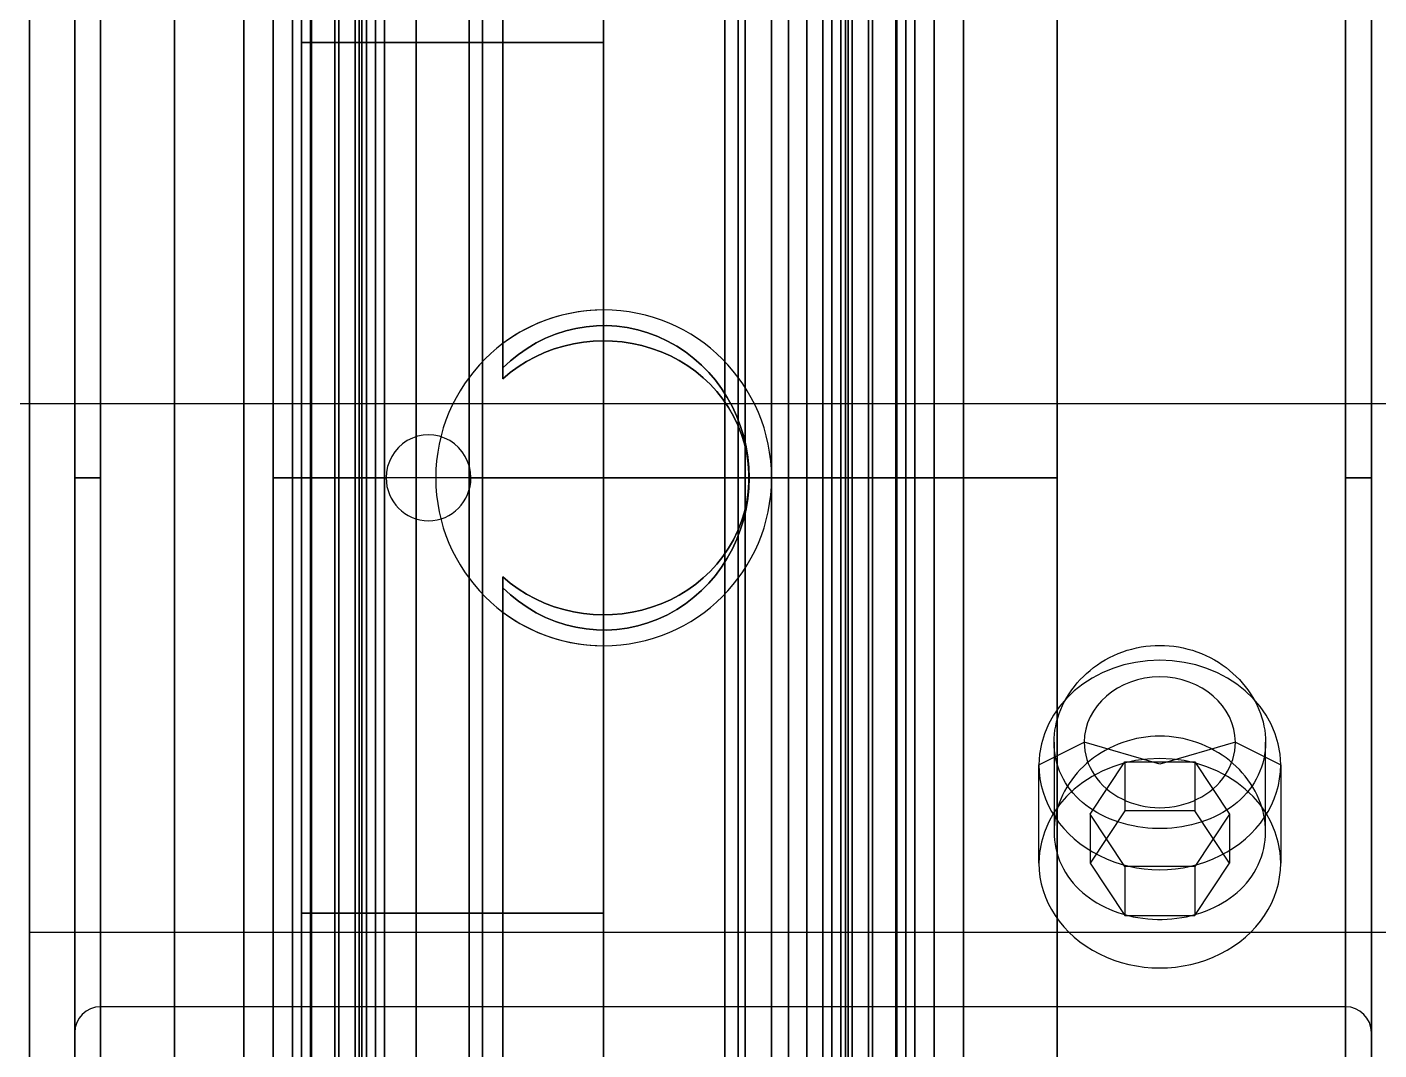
# Model space of a CAD drawing. Header units: millimetres. Extents: x 150937 to 394412, y 327166 to 584759.
# Drawn here: x 224590.81 to 224635.54, y 442271.81 to 442305.66 of the extents above; entities that cross this region are included whole.
import ezdxf

# ---------------------------------------------------------------- set-up
doc = ezdxf.new("R2010")
doc.units = ezdxf.units.MM
doc.layers.add('MAIN-1', color=7, linetype='Continuous')

# ---------------------------------------------------------------- blocks, each defined once
blk = doc.blocks.new('ucf207')
at = {"layer": 'MAIN-1'}
for p, q in [((0, -46), (0, 46)), ((0, 46), (0, -46)), ((12.8, 46), (12.8, -46)), ((12.8, -46), (12.8, 46)), ((34, 44.889), (34, -44.889)), ((34, -44.889), (34, 44.889)), ((34, 39.583), (34, 0)), ((4.8, -38.88), (4.8, 38.88)), ((4.8, 38.88), (4.8, -38.88)), ((9, -38.88), (9, 38.88)), ((9, 38.88), (9, -38.88)), ((23.68, 35.92), (23.68, -36)), ((23.68, -36), (23.68, 35.92)), ((25.72, 35.92), (25.72, -36)), ((25.72, -36), (25.72, 35.92)), ((23.68, 35.614), (23.68, 0)), ((23.68, 0), (23.68, 35.614)), ((25.72, 35.286), (25.72, 0)), ((25.72, 0), (25.72, 35.286)), ((9, 14.4), (9, 34.583)), ((9.3, 0), (9.3, 34.669)), ((9.3, 34.669), (9.3, 0)), ((28.7, 34.669), (28.7, 0)), ((28.7, 0), (28.7, 34.669)), ((29, 0), (29, 34.583)), ((9, 34.369), (9, -34.369)), ((9, -34.369), (9, 34.369)), ((29, 0), (29, 34.369)), ((29, 34.369), (29, -34.369)), ((29, -34.369), (29, 34.369)), ((9, -32.85), (9, 32.85)), ((9, 32.85), (9, -32.85)), ((29, -32.85), (29, 32.85)), ((29, 32.85), (29, -32.85)), ((9.3, -32.55), (9.3, 32.55)), ((9.3, 32.55), (9.3, -32.55)), ((10.102, -32.55), (10.102, 32.55)), ((10.102, 32.55), (10.102, -32.55)), ((10.994, 0), (10.994, 32.55)), ((10.994, 32.55), (10.994, 0)), ((11.15, 0), (11.15, 32.55)), ((11.15, 32.55), (11.15, 0)), ((11.45, 32.25), (11.45, 0)), ((11.45, 0), (11.45, 32.25)), ((19, 0), (19, 32.305)), ((26.55, 0), (26.55, 32.25)), ((26.55, 32.25), (26.55, 0)), ((26.85, 0), (26.85, 32.55)), ((26.85, 32.55), (26.85, 0)), ((27.006, 0), (27.006, 32.55)), ((27.006, 32.55), (27.006, 0)), ((27.898, -32.55), (27.898, 32.55)), ((27.898, 32.55), (27.898, -32.55)), ((28.7, -32.55), (28.7, 32.55)), ((28.7, 32.55), (28.7, -32.55)), ((8.7, -31.899), (8.7, 31.899)), ((8.7, 31.899), (8.7, -31.899)), ((9.338, -31.899), (9.338, 31.899)), ((9.338, 31.899), (9.338, -31.899)), ((10.102, -32.093), (10.102, 32.094)), ((10.102, 32.094), (10.102, -32.093)), ((10.776, -32.093), (10.776, 32.094)), ((10.776, 32.094), (10.776, -32.093)), ((11.45, 0), (11.45, 32.094)), ((11.45, 32.094), (11.45, 0)), ((26.55, 0), (26.55, 32.094)), ((26.55, 32.094), (26.55, 0)), ((27.224, -32.093), (27.224, 32.094)), ((27.224, 32.094), (27.224, -32.093)), ((27.898, -32.093), (27.898, 32.094)), ((27.898, 32.094), (27.898, -32.093)), ((28.662, -31.899), (28.662, 31.899)), ((28.662, 31.899), (28.662, -31.899)), ((29.3, -31.899), (29.3, 31.899)), ((29.3, 31.899), (29.3, -31.899)), ((11.45, -30.9), (11.45, 30.9)), ((11.45, 30.9), (11.45, -30.9)), ((26.55, -30.9), (26.55, 30.9)), ((26.55, 30.9), (26.55, -30.9)), ((11.75, -30.6), (11.75, 30.6)), ((11.75, 30.6), (11.75, -30.6)), ((14.996, 0), (14.996, 30.6)), ((14.996, 30.6), (14.996, 0)), ((23.004, 0), (23.004, 30.6)), ((23.004, 30.6), (23.004, 0)), ((26.25, -30.6), (26.25, 30.6)), ((26.25, 30.6), (26.25, -30.6)), ((10.776, 29.946), (10.776, -29.946)), ((10.776, -29.946), (10.776, 29.946)), ((11.45, -29.811), (11.45, 29.811)), ((11.45, 29.811), (11.45, -29.811)), ((24.555, 29.528), (24.555, -29.527)), ((24.555, -29.527), (24.555, 29.528)), ((26.55, -29.811), (26.55, 29.811)), ((26.55, 29.811), (26.55, -29.811)), ((27.224, 29.946), (27.224, -29.946)), ((27.224, -29.946), (27.224, 29.946)), ((10.102, 29.272), (10.102, -29.272)), ((10.102, -29.272), (10.102, 29.272)), ((10.776, -29.137), (10.776, 29.137)), ((10.776, 29.137), (10.776, -29.137)), ((15.667, 29.303), (15.667, 3.638)), ((15.667, 3.638), (15.667, 29.303)), ((27.224, -29.137), (27.224, 29.137)), ((27.224, 29.137), (27.224, -29.137)), ((27.898, 29.272), (27.898, -29.272)), ((27.898, -29.272), (27.898, 29.272)), ((25.11, -27.305), (25.11, 27.306)), ((25.11, 27.306), (25.11, -27.305)), ((0, -26.5), (0, 26.5)), ((0, 26.5), (0, -26.5)), ((4.8, -26.5), (4.8, 26.5)), ((4.8, 26.5), (4.8, -26.5)), ((10.102, -25.13), (10.102, 25.131)), ((10.102, 25.131), (10.102, -25.13)), ((10.776, 25.224), (10.776, -25.224)), ((10.776, -25.224), (10.776, 25.224)), ((27.224, 25.224), (27.224, -25.224)), ((27.224, -25.224), (27.224, 25.224)), ((27.898, -25.13), (27.898, 25.131)), ((27.898, 25.131), (27.898, -25.13)), ((8.7, 24.696), (8.7, 0)), ((8.7, 0), (8.7, 24.696)), ((9.338, 24.696), (9.338, 0)), ((28.662, 0), (28.662, 24.696)), ((29.3, 24.696), (29.3, 0)), ((29.3, 0), (29.3, 24.696)), ((10.911, 24.322), (10.911, -24.322)), ((10.911, -24.322), (10.911, 24.322)), ((11.45, 24.55), (11.45, -24.55)), ((11.45, -24.55), (11.45, 24.55)), ((26.55, 24.55), (26.55, -24.55)), ((26.55, -24.55), (26.55, 24.55)), ((27.089, 24.322), (27.089, -24.322)), ((27.089, -24.322), (27.089, 24.322)), ((7.1, 24.058), (7.1, -24.058)), ((7.1, -24.058), (7.1, 24.058)), ((8.062, 24.058), (8.062, 0)), ((8.062, 0), (8.062, 24.058)), ((10.237, 23.877), (10.237, -23.876)), ((10.237, -23.876), (10.237, 23.877)), ((11.45, -24.094), (11.45, 24.094)), ((11.45, 24.094), (11.45, -24.094)), ((15.667, 3.276), (15.667, 23.748)), ((15.667, 23.748), (15.667, 3.276)), ((25.11, -23.972), (25.11, 23.973)), ((25.11, 23.973), (25.11, -23.972)), ((26.55, -24.094), (26.55, 24.094)), ((26.55, 24.094), (26.55, -24.094)), ((27.763, 23.877), (27.763, -23.876)), ((27.763, -23.876), (27.763, 23.877)), ((29.938, 24.058), (29.938, 0)), ((29.938, 0), (29.938, 24.058)), ((30.9, 24.058), (30.9, -24.058)), ((30.9, -24.058), (30.9, 24.058)), ((2.358, 23.42), (2.358, -23.42)), ((2.358, -23.42), (2.358, 23.42)), ((7.1, -23.42), (7.1, 23.42)), ((7.1, 23.42), (7.1, -23.42)), ((8.062, 0), (8.062, 23.42)), ((8.062, 23.42), (8.062, 0)), ((10.237, -23.42), (10.237, 23.42)), ((10.237, 23.42), (10.237, -23.42)), ((10.776, -23.42), (10.776, 23.42)), ((10.776, 23.42), (10.776, -23.42)), ((14.554, 23.42), (14.554, 0)), ((14.554, 0), (14.554, 23.42)), ((23.446, 23.42), (23.446, 0)), ((23.446, 0), (23.446, 23.42)), ((27.224, -23.42), (27.224, 23.42)), ((27.224, 23.42), (27.224, -23.42)), ((27.763, -23.42), (27.763, 23.42)), ((27.763, 23.42), (27.763, -23.42)), ((29.938, 0), (29.938, 23.42)), ((29.938, 23.42), (29.938, 0)), ((30.9, -23.42), (30.9, 23.42)), ((30.9, 23.42), (30.9, -23.42)), ((43.542, 23.42), (43.542, -23.42)), ((43.542, -23.42), (43.542, 23.42)), ((1.5, 22.562), (1.5, -22.562)), ((1.5, -22.562), (1.5, 22.562)), ((12.8, 22.464), (12.8, -22.464)), ((12.8, -22.464), (12.8, 22.464)), ((44.4, 22.562), (44.4, -22.562)), ((44.4, -22.562), (44.4, 22.562)), ((19, 21.195), (19, 0)), ((1.5, 0), (1.5, 18.358)), ((44.4, 0), (44.4, 18.358)), ((2.358, 0), (2.358, 17.5)), ((2.358, 17.5), (2.358, 0)), ((43.542, 0), (43.542, 17.5)), ((43.542, 17.5), (43.542, 0)), ((9, 14.4), (19, 14.4)), ((19, 14.4), (9, 14.4)), ((9, 14.4), (9, 14.4)), ((9, 14.4), (19, 14.4)), ((9, 14.4), (9, 14.4)), ((9, 14.4), (9, -14.4)), ((9, -14.4), (9, 14.4)), ((9, 14.4), (19, 14.4)), ((19, 14.4), (19, 0)), ((19, 0), (19, 14.4)), ((19, 14.4), (19, 14.4)), ((19, -14.4), (19, 14.4)), ((19, 14.4), (19, 14.4)), ((19, 14.4), (19, -14.4)), ((18.084, 4.944), (17.743, 4.862)), ((17.743, 4.862), (18.084, 4.944)), ((18.426, 5), (18.084, 4.944)), ((18.084, 4.944), (18.426, 5)), ((18.767, 5.03), (18.426, 5)), ((18.426, 5), (18.767, 5.03)), ((19.102, 5.035), (18.767, 5.03)), ((18.767, 5.03), (19.102, 5.035)), ((19.441, 5.015), (19.102, 5.035)), ((19.102, 5.035), (19.441, 5.015)), ((19.783, 4.969), (19.441, 5.015)), ((19.441, 5.015), (19.783, 4.969)), ((20.125, 4.897), (19.783, 4.969)), ((19.783, 4.969), (20.125, 4.897)), ((17.081, 4.621), (16.765, 4.463)), ((16.765, 4.463), (17.081, 4.621)), ((17.408, 4.754), (17.081, 4.621)), ((17.081, 4.621), (17.408, 4.754)), ((17.743, 4.862), (17.408, 4.754)), ((17.408, 4.754), (17.743, 4.862)), ((18.33, 4.49), (18.004, 4.436)), ((18.004, 4.436), (18.33, 4.49)), ((18.654, 4.522), (18.33, 4.49)), ((18.33, 4.49), (18.654, 4.522)), ((18.973, 4.534), (18.654, 4.522)), ((18.654, 4.522), (18.973, 4.534)), ((19.291, 4.525), (18.973, 4.534)), ((18.973, 4.534), (19.291, 4.525)), ((19.615, 4.497), (19.291, 4.525)), ((19.291, 4.525), (19.615, 4.497)), ((19.941, 4.447), (19.615, 4.497)), ((19.615, 4.497), (19.941, 4.447)), ((20.463, 4.799), (20.125, 4.897)), ((20.125, 4.897), (20.463, 4.799)), ((20.793, 4.675), (20.463, 4.799)), ((20.463, 4.799), (20.793, 4.675)), ((21.114, 4.527), (20.793, 4.675)), ((20.793, 4.675), (21.114, 4.527)), ((21.421, 4.356), (21.114, 4.527)), ((21.114, 4.527), (21.421, 4.356)), ((15.667, 3.638), (15.667, 4.444)), ((15.667, 3.638), (15.667, 4.444)), ((15.667, 4.444), (15.667, 3.638)), ((15.667, 3.276), (15.667, 4.444)), ((16.179, 4.084), (15.913, 3.868)), ((15.913, 3.868), (16.179, 4.084)), ((16.464, 4.283), (16.179, 4.084)), ((16.179, 4.084), (16.464, 4.283)), ((16.765, 4.463), (16.464, 4.283)), ((16.464, 4.283), (16.765, 4.463)), ((17.046, 4.146), (16.742, 4.007)), ((16.742, 4.007), (17.046, 4.146)), ((17.359, 4.264), (17.046, 4.146)), ((17.046, 4.146), (17.359, 4.264)), ((17.679, 4.361), (17.359, 4.264)), ((17.359, 4.264), (17.679, 4.361)), ((18.004, 4.436), (17.679, 4.361)), ((17.679, 4.361), (18.004, 4.436)), ((20.265, 4.375), (19.941, 4.447)), ((19.941, 4.447), (20.265, 4.375)), ((20.587, 4.282), (20.265, 4.375)), ((20.265, 4.375), (20.587, 4.282)), ((20.902, 4.167), (20.587, 4.282)), ((20.587, 4.282), (20.902, 4.167)), ((21.207, 4.032), (20.902, 4.167)), ((20.902, 4.167), (21.207, 4.032)), ((21.502, 3.877), (21.207, 4.032)), ((21.207, 4.032), (21.502, 3.877)), ((21.713, 4.164), (21.421, 4.356)), ((21.421, 4.356), (21.713, 4.164)), ((21.987, 3.953), (21.713, 4.164)), ((21.713, 4.164), (21.987, 3.953)), ((15.913, 3.868), (15.667, 3.638)), ((15.667, 3.638), (15.913, 3.868)), ((15.667, 3.276), (15.667, 3.638)), ((16.172, 3.673), (15.91, 3.481)), ((15.91, 3.481), (16.172, 3.673)), ((16.45, 3.849), (16.172, 3.673)), ((16.172, 3.673), (16.45, 3.849)), ((16.742, 4.007), (16.45, 3.849)), ((16.45, 3.849), (16.742, 4.007)), ((21.782, 3.704), (21.502, 3.877)), ((21.502, 3.877), (21.782, 3.704)), ((22.046, 3.515), (21.782, 3.704)), ((21.782, 3.704), (22.046, 3.515)), ((22.24, 3.728), (21.987, 3.953)), ((21.987, 3.953), (22.24, 3.728)), ((22.474, 3.49), (22.24, 3.728)), ((22.24, 3.728), (22.474, 3.49)), ((15.91, 3.481), (15.667, 3.276)), ((15.667, 3.276), (15.91, 3.481)), ((22.293, 3.312), (22.046, 3.515)), ((22.046, 3.515), (22.293, 3.312)), ((22.522, 3.095), (22.293, 3.312)), ((22.293, 3.312), (22.522, 3.095)), ((22.695, 3.232), (22.474, 3.49)), ((22.474, 3.49), (22.695, 3.232)), ((22.9, 2.955), (22.695, 3.232)), ((22.695, 3.232), (22.9, 2.955)), ((22.74, 2.859), (22.522, 3.095)), ((22.522, 3.095), (22.74, 2.859)), ((22.944, 2.604), (22.74, 2.859)), ((22.74, 2.859), (22.944, 2.604)), ((23.088, 2.661), (22.9, 2.955)), ((22.9, 2.955), (23.088, 2.661)), ((23.13, 2.332), (22.944, 2.604)), ((22.944, 2.604), (23.13, 2.332)), ((23.257, 2.353), (23.088, 2.661)), ((23.088, 2.661), (23.257, 2.353)), ((23.297, 2.046), (23.13, 2.332)), ((23.13, 2.332), (23.297, 2.046)), ((23.404, 2.032), (23.257, 2.353)), ((23.257, 2.353), (23.404, 2.032)), ((23.442, 1.747), (23.297, 2.046)), ((23.297, 2.046), (23.442, 1.747)), ((23.404, 2.032), (23.529, 1.702)), ((23.529, 1.702), (23.404, 2.032)), ((23.564, 1.438), (23.442, 1.747)), ((23.442, 1.747), (23.564, 1.438)), ((23.632, 1.364), (23.529, 1.702)), ((23.529, 1.702), (23.632, 1.364)), ((23.663, 1.121), (23.564, 1.438)), ((23.564, 1.438), (23.663, 1.121)), ((23.711, 1.022), (23.632, 1.364)), ((23.632, 1.364), (23.711, 1.022)), ((23.736, 0.801), (23.663, 1.121)), ((23.663, 1.121), (23.736, 0.801)), ((23.767, 0.679), (23.711, 1.022)), ((23.711, 1.022), (23.767, 0.679)), ((23.784, 0.479), (23.736, 0.801)), ((23.736, 0.801), (23.784, 0.479)), ((23.8, 0.337), (23.767, 0.679)), ((23.767, 0.679), (23.8, 0.337)), ((23.808, 0.158), (23.784, 0.479)), ((23.784, 0.479), (23.808, 0.158)), ((2.358, 0), (1.5, 0)), ((1.5, -18.358), (1.5, 0)), ((1.5, 0), (2.358, 0)), ((2.358, -17.5), (2.358, 0)), ((2.358, 0), (2.358, -17.5)), ((8.062, 0), (9.338, 0)), ((9.338, 0), (8.062, 0)), ((8.062, -23.42), (8.062, 0)), ((8.062, 0), (8.062, -24.058)), ((8.7, 0), (8.062, 0)), ((8.062, 0), (8.7, 0)), ((8.062, -24.058), (8.062, 0)), ((8.062, 0), (8.062, -23.42)), ((8.7, 0), (8.7, -24.696)), ((19, 0), (9.3, 0)), ((9.3, 0), (9.3, -34.669)), ((9.3, -34.669), (9.3, 0)), ((9.3, 0), (11.803, 0)), ((9.338, 0), (9.338, -24.696)), ((10.994, -32.55), (10.994, 0)), ((10.994, 0), (10.994, -32.55)), ((11.45, 0), (10.994, 0)), ((10.994, 0), (11.45, 0)), ((11.15, -32.55), (11.15, 0)), ((11.15, 0), (11.15, -32.55)), ((11.45, 0), (11.15, 0)), ((11.15, 0), (11.45, 0)), ((11.45, 0), (11.45, -32.25)), ((11.45, -32.25), (11.45, 0)), ((11.45, 0), (11.45, -32.093)), ((11.45, -32.093), (11.45, 0)), ((19, 0), (14.554, 0)), ((14.554, 0), (19, 0)), ((14.554, 0), (14.554, -23.42)), ((14.554, -23.42), (14.554, 0)), ((14.607, 0), (19, 0)), ((14.996, -30.6), (14.996, 0)), ((19, 0), (14.996, 0)), ((14.996, 0), (19, 0)), ((14.996, 0), (14.996, -30.6)), ((19, 0), (23.68, 0)), ((23.68, 0), (19, 0)), ((19, 0), (19, -14.4)), ((19, -14.4), (19, 0)), ((28.7, 0), (19, 0)), ((19, 0), (28.7, 0)), ((23.004, 0), (19, 0)), ((19, 0), (23.004, 0)), ((19, -32.305), (19, 0)), ((23.446, 0), (19, 0)), ((19, 0), (23.446, 0)), ((19, 0), (19, -21.195)), ((23.004, 0), (23.004, -30.6)), ((23.004, -30.6), (23.004, 0)), ((23.446, -23.42), (23.446, 0)), ((23.446, 0), (23.446, -23.42)), ((23.68, -35.695), (23.68, 0)), ((23.811, 0), (23.8, 0.337)), ((23.8, 0.337), (23.811, 0)), ((23.8, -0.337), (23.811, 0)), ((23.811, 0), (23.8, -0.337)), ((23.808, -0.158), (23.808, 0.158)), ((23.808, 0.158), (23.808, -0.158)), ((25.72, 0), (29, 0)), ((29, 0), (25.72, 0)), ((25.72, -35.367), (25.72, 0)), ((26.55, 0), (26.55, -32.25)), ((26.55, -32.25), (26.55, 0)), ((26.85, 0), (26.55, 0)), ((26.55, 0), (26.85, 0)), ((26.55, 0), (27.006, 0)), ((27.006, 0), (26.55, 0)), ((26.55, 0), (26.55, -32.093)), ((26.55, -32.093), (26.55, 0)), ((26.85, 0), (26.85, -32.55)), ((26.85, -32.55), (26.85, 0)), ((27.006, -32.55), (27.006, 0)), ((27.006, 0), (27.006, -32.55)), ((29.938, 0), (28.662, 0)), ((28.662, 0), (29.938, 0)), ((28.662, -24.696), (28.662, 0)), ((28.7, 0), (28.7, -34.669)), ((28.7, -34.669), (28.7, 0)), ((34, 0), (29, 0)), ((29, 0), (34, 0)), ((29, -34.583), (29, 0)), ((29, -34.369), (29, 0)), ((29.3, 0), (29.938, 0)), ((29.3, -24.696), (29.3, 0)), ((29.938, 0), (29.3, 0)), ((29.938, -23.42), (29.938, 0)), ((29.938, 0), (29.938, -24.058)), ((29.938, -24.058), (29.938, 0)), ((29.938, 0), (29.938, -23.42)), ((34, 0), (34, -39.583)), ((43.542, -17.5), (43.542, 0)), ((44.4, 0), (43.542, 0)), ((43.542, 0), (44.4, 0)), ((43.542, 0), (43.542, -17.5)), ((44.4, -18.358), (44.4, 0)), ((23.767, -0.679), (23.8, -0.337)), ((23.8, -0.337), (23.767, -0.679)), ((23.784, -0.479), (23.808, -0.158)), ((23.808, -0.158), (23.784, -0.479)), ((23.663, -1.121), (23.736, -0.801)), ((23.736, -0.801), (23.663, -1.121)), ((23.711, -1.022), (23.767, -0.679)), ((23.767, -0.679), (23.711, -1.022)), ((23.736, -0.801), (23.784, -0.479)), ((23.784, -0.479), (23.736, -0.801)), ((23.564, -1.438), (23.663, -1.121)), ((23.663, -1.121), (23.564, -1.438)), ((23.632, -1.364), (23.711, -1.022)), ((23.711, -1.022), (23.632, -1.364)), ((23.297, -2.046), (23.442, -1.747)), ((23.442, -1.747), (23.297, -2.046)), ((23.404, -2.033), (23.529, -1.702)), ((23.529, -1.702), (23.404, -2.033)), ((23.442, -1.747), (23.564, -1.438)), ((23.564, -1.438), (23.442, -1.747)), ((23.529, -1.702), (23.632, -1.364)), ((23.632, -1.364), (23.529, -1.702)), ((23.13, -2.332), (23.297, -2.046)), ((23.297, -2.046), (23.13, -2.332)), ((23.257, -2.353), (23.404, -2.033)), ((23.404, -2.033), (23.257, -2.353)), ((22.74, -2.859), (22.944, -2.604)), ((22.944, -2.604), (22.74, -2.859)), ((22.9, -2.955), (23.088, -2.661)), ((23.088, -2.661), (22.9, -2.955)), ((22.944, -2.604), (23.13, -2.332)), ((23.13, -2.332), (22.944, -2.604)), ((23.088, -2.661), (23.257, -2.353)), ((23.257, -2.353), (23.088, -2.661)), ((22.293, -3.312), (22.522, -3.095)), ((22.522, -3.095), (22.293, -3.312)), ((22.522, -3.095), (22.74, -2.859)), ((22.74, -2.859), (22.522, -3.095)), ((22.695, -3.232), (22.9, -2.955)), ((22.9, -2.955), (22.695, -3.232)), ((15.667, -3.276), (15.91, -3.481)), ((15.667, -3.638), (15.667, -3.276)), ((15.91, -3.481), (15.667, -3.276)), ((15.667, -23.748), (15.667, -3.276)), ((15.667, -3.276), (15.667, -23.748)), ((15.667, -4.444), (15.667, -3.276)), ((15.91, -3.481), (16.172, -3.673)), ((16.172, -3.673), (15.91, -3.481)), ((21.782, -3.704), (22.046, -3.515)), ((22.046, -3.515), (21.782, -3.704)), ((22.046, -3.515), (22.293, -3.312)), ((22.293, -3.312), (22.046, -3.515)), ((22.24, -3.728), (22.474, -3.49)), ((22.474, -3.49), (22.24, -3.728)), ((22.474, -3.49), (22.695, -3.232)), ((22.695, -3.232), (22.474, -3.49)), ((15.667, -3.638), (15.913, -3.868)), ((15.667, -4.444), (15.667, -3.638)), ((15.913, -3.868), (15.667, -3.638)), ((15.667, -3.638), (15.667, -29.303)), ((15.667, -4.444), (15.667, -3.638)), ((15.667, -3.638), (15.667, -4.444)), ((15.667, -29.303), (15.667, -3.638)), ((15.913, -3.868), (16.179, -4.084)), ((16.179, -4.084), (15.913, -3.868)), ((16.172, -3.673), (16.45, -3.849)), ((16.45, -3.849), (16.172, -3.673)), ((16.45, -3.849), (16.742, -4.007)), ((16.742, -4.007), (16.45, -3.849)), ((16.742, -4.007), (17.046, -4.146)), ((17.046, -4.146), (16.742, -4.007)), ((21.207, -4.032), (21.502, -3.877)), ((21.502, -3.877), (21.207, -4.032)), ((21.502, -3.877), (21.782, -3.704)), ((21.782, -3.704), (21.502, -3.877)), ((21.713, -4.164), (21.987, -3.953)), ((21.987, -3.953), (21.713, -4.164)), ((21.987, -3.953), (22.24, -3.728)), ((22.24, -3.728), (21.987, -3.953)), ((16.179, -4.084), (16.464, -4.283)), ((16.464, -4.283), (16.179, -4.084)), ((16.464, -4.283), (16.765, -4.463)), ((16.765, -4.463), (16.464, -4.283)), ((16.765, -4.463), (17.081, -4.621)), ((17.081, -4.621), (16.765, -4.463)), ((17.046, -4.146), (17.359, -4.264)), ((17.359, -4.264), (17.046, -4.146)), ((17.359, -4.264), (17.679, -4.361)), ((17.679, -4.361), (17.359, -4.264)), ((17.679, -4.361), (18.004, -4.436)), ((18.004, -4.436), (17.679, -4.361)), ((18.004, -4.436), (18.33, -4.49)), ((18.33, -4.49), (18.004, -4.436)), ((19.615, -4.497), (19.941, -4.447)), ((19.941, -4.447), (19.615, -4.497)), ((19.941, -4.447), (20.265, -4.375)), ((20.265, -4.375), (19.941, -4.447)), ((20.265, -4.375), (20.587, -4.282)), ((20.587, -4.282), (20.265, -4.375)), ((20.587, -4.282), (20.902, -4.167)), ((20.902, -4.167), (20.587, -4.282)), ((20.902, -4.167), (21.207, -4.032)), ((21.207, -4.032), (20.902, -4.167)), ((21.114, -4.527), (21.421, -4.356)), ((21.421, -4.356), (21.114, -4.527)), ((21.421, -4.356), (21.713, -4.164)), ((21.713, -4.164), (21.421, -4.356)), ((17.081, -4.621), (17.408, -4.754)), ((17.408, -4.754), (17.081, -4.621)), ((17.408, -4.754), (17.743, -4.862)), ((17.743, -4.862), (17.408, -4.754)), ((17.743, -4.862), (18.084, -4.944)), ((18.084, -4.944), (17.743, -4.862)), ((18.33, -4.49), (18.654, -4.522)), ((18.654, -4.522), (18.33, -4.49)), ((18.654, -4.522), (18.973, -4.534)), ((18.973, -4.534), (18.654, -4.522)), ((18.973, -4.534), (19.291, -4.525)), ((19.291, -4.525), (18.973, -4.534)), ((19.291, -4.525), (19.615, -4.497)), ((19.615, -4.497), (19.291, -4.525)), ((19.783, -4.969), (20.125, -4.897)), ((20.125, -4.897), (19.783, -4.969)), ((20.125, -4.897), (20.463, -4.799)), ((20.463, -4.799), (20.125, -4.897)), ((20.463, -4.799), (20.793, -4.675)), ((20.793, -4.675), (20.463, -4.799)), ((20.793, -4.675), (21.114, -4.527)), ((21.114, -4.527), (20.793, -4.675)), ((18.084, -4.944), (18.426, -5)), ((18.426, -5), (18.084, -4.944)), ((18.426, -5), (18.767, -5.03)), ((18.767, -5.03), (18.426, -5)), ((18.767, -5.03), (19.102, -5.035)), ((19.102, -5.035), (18.767, -5.03)), ((19.102, -5.035), (19.441, -5.015)), ((19.441, -5.015), (19.102, -5.035)), ((19.441, -5.015), (19.783, -4.969)), ((19.783, -4.969), (19.441, -5.015)), ((35.877, -5.878), (36.022, -5.815)), ((36.022, -5.815), (36.171, -5.757)), ((36.171, -5.757), (36.322, -5.707)), ((36.322, -5.707), (36.474, -5.663)), ((36.474, -5.663), (36.629, -5.625)), ((36.629, -5.625), (36.784, -5.595)), ((36.784, -5.595), (36.939, -5.572)), ((36.939, -5.572), (37.094, -5.555)), ((37.094, -5.555), (37.248, -5.545)), ((37.248, -5.545), (37.4, -5.542)), ((37.4, -5.542), (37.552, -5.545)), ((37.552, -5.545), (37.706, -5.555)), ((37.706, -5.555), (37.861, -5.572)), ((37.861, -5.572), (38.016, -5.595)), ((38.016, -5.595), (38.171, -5.625)), ((38.171, -5.625), (38.326, -5.663)), ((38.326, -5.663), (38.478, -5.707)), ((38.478, -5.707), (38.629, -5.757)), ((38.629, -5.757), (38.778, -5.815)), ((38.778, -5.815), (38.923, -5.878)), ((35.21, -6.279), (35.334, -6.189)), ((35.334, -6.189), (35.463, -6.103)), ((35.463, -6.103), (35.596, -6.023)), ((35.596, -6.023), (35.735, -5.948)), ((35.735, -5.948), (35.877, -5.878)), ((38.923, -5.878), (39.065, -5.948)), ((39.065, -5.948), (39.204, -6.023)), ((39.204, -6.023), (39.337, -6.103)), ((39.337, -6.103), (39.466, -6.189)), ((39.466, -6.189), (39.59, -6.279)), ((34.67, -6.784), (34.769, -6.674)), ((34.769, -6.674), (34.872, -6.569)), ((34.872, -6.569), (34.979, -6.469)), ((34.979, -6.469), (35.092, -6.372)), ((35.092, -6.372), (35.21, -6.279)), ((39.59, -6.279), (39.708, -6.372)), ((39.708, -6.372), (39.821, -6.469)), ((39.821, -6.469), (39.928, -6.569)), ((39.928, -6.569), (40.031, -6.674)), ((40.031, -6.674), (40.13, -6.784)), ((34.322, -7.268), (34.401, -7.141)), ((34.401, -7.141), (34.485, -7.018)), ((34.485, -7.018), (34.575, -6.899)), ((34.575, -6.899), (34.67, -6.784)), ((40.13, -6.784), (40.225, -6.899)), ((40.225, -6.899), (40.315, -7.018)), ((40.315, -7.018), (40.399, -7.141)), ((40.399, -7.141), (40.478, -7.268)), ((34.123, -7.664), (34.183, -7.53)), ((34.183, -7.53), (34.249, -7.397)), ((34.249, -7.397), (34.322, -7.268)), ((40.478, -7.268), (40.551, -7.397)), ((40.551, -7.397), (40.617, -7.53)), ((40.617, -7.53), (40.677, -7.664)), ((33.986, -8.074), (34.025, -7.936)), ((34.025, -7.936), (34.07, -7.799)), ((34.07, -7.799), (34.123, -7.664)), ((40.677, -7.664), (40.73, -7.799)), ((40.73, -7.799), (40.775, -7.936)), ((40.775, -7.936), (40.814, -8.074)), ((33.903, -8.618), (33.913, -8.484)), ((33.913, -8.484), (33.931, -8.348)), ((33.931, -8.348), (33.955, -8.211)), ((33.955, -8.211), (33.986, -8.074)), ((40.814, -8.074), (40.845, -8.211)), ((40.845, -8.211), (40.869, -8.348)), ((40.869, -8.348), (40.887, -8.484)), ((40.887, -8.484), (40.897, -8.618)), ((33.4, -9.5), (34.9, -8.75)), ((33.9, -8.75), (33.903, -8.618)), ((33.904, -8.887), (33.9, -8.75)), ((33.9, -8.75), (33.9, -11.71)), ((33.915, -9.026), (33.904, -8.887)), ((37.4, -9.472), (34.9, -8.75)), ((35.735, -8.942), (35.597, -9.016)), ((35.877, -8.874), (35.735, -8.942)), ((36.023, -8.812), (35.877, -8.874)), ((36.171, -8.757), (36.023, -8.812)), ((36.322, -8.707), (36.171, -8.757)), ((36.475, -8.664), (36.322, -8.707)), ((36.629, -8.628), (36.475, -8.664)), ((36.784, -8.599), (36.629, -8.628)), ((36.94, -8.576), (36.784, -8.599)), ((37.094, -8.56), (36.94, -8.576)), ((37.248, -8.551), (37.094, -8.56)), ((37.4, -8.547), (37.248, -8.551)), ((37.552, -8.551), (37.4, -8.547)), ((39.9, -8.75), (37.4, -9.472)), ((37.706, -8.56), (37.552, -8.551)), ((37.86, -8.576), (37.706, -8.56)), ((38.016, -8.599), (37.86, -8.576)), ((38.171, -8.628), (38.016, -8.599)), ((38.325, -8.664), (38.171, -8.628)), ((38.478, -8.707), (38.325, -8.664)), ((38.629, -8.757), (38.478, -8.707)), ((38.777, -8.812), (38.629, -8.757)), ((38.923, -8.874), (38.777, -8.812)), ((39.065, -8.942), (38.923, -8.874)), ((39.203, -9.016), (39.065, -8.942)), ((39.9, -8.75), (41.4, -9.5)), ((40.896, -8.887), (40.885, -9.026)), ((40.9, -8.75), (40.896, -8.887)), ((40.897, -8.618), (40.9, -8.75)), ((40.9, -11.71), (40.9, -8.75)), ((33.933, -9.164), (33.915, -9.026)), ((33.96, -9.302), (33.933, -9.164)), ((33.994, -9.439), (33.96, -9.302)), ((35.092, -9.357), (34.979, -9.453)), ((35.21, -9.266), (35.092, -9.357)), ((35.334, -9.178), (35.21, -9.266)), ((35.463, -9.094), (35.334, -9.178)), ((35.597, -9.016), (35.463, -9.094)), ((39.337, -9.094), (39.203, -9.016)), ((39.466, -9.178), (39.337, -9.094)), ((39.59, -9.266), (39.466, -9.178)), ((39.708, -9.357), (39.59, -9.266)), ((39.821, -9.453), (39.708, -9.357)), ((40.84, -9.302), (40.806, -9.439)), ((40.867, -9.164), (40.84, -9.302)), ((40.885, -9.026), (40.867, -9.164)), ((33.4, -12.75), (33.4, -9.5)), ((34.036, -9.574), (33.994, -9.439)), ((34.086, -9.707), (34.036, -9.574)), ((34.144, -9.838), (34.086, -9.707)), ((34.209, -9.965), (34.144, -9.838)), ((34.67, -9.762), (34.575, -9.875)), ((34.769, -9.654), (34.67, -9.762)), ((34.872, -9.551), (34.769, -9.654)), ((34.979, -9.453), (34.872, -9.551)), ((35.091, -11.125), (36.245, -9.393)), ((36.245, -9.393), (36.245, -11.018)), ((36.245, -9.393), (38.555, -9.393)), ((38.555, -9.393), (38.555, -11.018)), ((38.555, -9.393), (39.709, -11.125)), ((39.928, -9.551), (39.821, -9.453)), ((40.031, -9.654), (39.928, -9.551)), ((40.13, -9.762), (40.031, -9.654)), ((40.225, -9.875), (40.13, -9.762)), ((40.656, -9.838), (40.591, -9.965)), ((40.714, -9.707), (40.656, -9.838)), ((40.764, -9.574), (40.714, -9.707)), ((40.806, -9.439), (40.764, -9.574)), ((41.4, -9.5), (41.4, -12.75)), ((34.281, -10.089), (34.209, -9.965)), ((34.321, -10.239), (34.249, -10.367)), ((34.36, -10.209), (34.281, -10.089)), ((34.4, -10.114), (34.321, -10.239)), ((34.445, -10.324), (34.36, -10.209)), ((34.485, -9.992), (34.4, -10.114)), ((34.575, -9.875), (34.485, -9.992)), ((40.315, -9.992), (40.225, -9.875)), ((40.4, -10.114), (40.315, -9.992)), ((40.44, -10.209), (40.355, -10.324)), ((40.479, -10.239), (40.4, -10.114)), ((40.519, -10.089), (40.44, -10.209)), ((40.551, -10.367), (40.479, -10.239)), ((40.591, -9.965), (40.519, -10.089)), ((34.123, -10.63), (34.07, -10.764)), ((34.182, -10.497), (34.123, -10.63)), ((34.249, -10.367), (34.182, -10.497)), ((34.537, -10.435), (34.445, -10.324)), ((34.634, -10.541), (34.537, -10.435)), ((34.736, -10.642), (34.634, -10.541)), ((34.843, -10.738), (34.736, -10.642)), ((40.064, -10.642), (39.957, -10.738)), ((40.166, -10.541), (40.064, -10.642)), ((40.263, -10.435), (40.166, -10.541)), ((40.355, -10.324), (40.263, -10.435)), ((40.618, -10.497), (40.551, -10.367)), ((40.677, -10.63), (40.618, -10.497)), ((40.73, -10.764), (40.677, -10.63)), ((33.955, -11.173), (33.93, -11.309)), ((33.986, -11.036), (33.955, -11.173)), ((34.024, -10.9), (33.986, -11.036)), ((34.07, -10.764), (34.024, -10.9)), ((34.953, -10.827), (34.843, -10.738)), ((35.069, -10.913), (34.953, -10.827)), ((35.192, -10.996), (35.069, -10.913)), ((36.245, -11.018), (35.091, -12.75)), ((35.091, -11.125), (35.091, -12.75)), ((36.245, -12.857), (35.091, -11.125)), ((35.32, -11.074), (35.192, -10.996)), ((35.455, -11.148), (35.32, -11.074)), ((35.594, -11.217), (35.455, -11.148)), ((38.555, -11.018), (36.245, -11.018)), ((39.709, -12.75), (38.555, -11.018)), ((39.709, -11.125), (38.555, -12.857)), ((39.345, -11.148), (39.206, -11.217)), ((39.48, -11.074), (39.345, -11.148)), ((39.608, -10.996), (39.48, -11.074)), ((39.731, -10.913), (39.608, -10.996)), ((39.709, -11.125), (39.709, -12.75)), ((39.847, -10.827), (39.731, -10.913)), ((39.957, -10.738), (39.847, -10.827)), ((40.776, -10.9), (40.73, -10.764)), ((40.814, -11.036), (40.776, -10.9)), ((40.845, -11.173), (40.814, -11.036)), ((40.87, -11.309), (40.845, -11.173)), ((33.903, -11.578), (33.9, -11.71)), ((33.913, -11.444), (33.903, -11.578)), ((33.93, -11.309), (33.913, -11.444)), ((35.739, -11.281), (35.594, -11.217)), ((35.887, -11.34), (35.739, -11.281)), ((36.04, -11.393), (35.887, -11.34)), ((36.195, -11.44), (36.04, -11.393)), ((36.353, -11.482), (36.195, -11.44)), ((36.514, -11.517), (36.353, -11.482)), ((36.675, -11.546), (36.514, -11.517)), ((36.837, -11.569), (36.675, -11.546)), ((36.999, -11.587), (36.837, -11.569)), ((37.161, -11.598), (36.999, -11.587)), ((37.321, -11.604), (37.161, -11.598)), ((37.479, -11.604), (37.321, -11.604)), ((37.639, -11.598), (37.479, -11.604)), ((37.801, -11.587), (37.639, -11.598)), ((37.963, -11.569), (37.801, -11.587)), ((38.125, -11.546), (37.963, -11.569)), ((38.286, -11.517), (38.125, -11.546)), ((38.447, -11.482), (38.286, -11.517)), ((38.605, -11.44), (38.447, -11.482)), ((38.76, -11.393), (38.605, -11.44)), ((38.913, -11.34), (38.76, -11.393)), ((39.061, -11.281), (38.913, -11.34)), ((39.206, -11.217), (39.061, -11.281)), ((40.887, -11.444), (40.87, -11.309)), ((40.897, -11.578), (40.887, -11.444)), ((40.9, -11.71), (40.897, -11.578)), ((33.9, -11.71), (33.904, -11.847)), ((33.904, -11.847), (33.915, -11.986)), ((33.915, -11.986), (33.933, -12.124)), ((40.867, -12.124), (40.885, -11.986)), ((40.885, -11.986), (40.896, -11.847)), ((40.896, -11.847), (40.9, -11.71)), ((33.933, -12.124), (33.96, -12.263)), ((33.96, -12.263), (33.994, -12.4)), ((33.994, -12.4), (34.036, -12.537)), ((40.764, -12.537), (40.806, -12.4)), ((40.806, -12.4), (40.84, -12.263)), ((40.84, -12.263), (40.867, -12.124)), ((34.036, -12.537), (34.086, -12.671)), ((34.086, -12.671), (34.143, -12.803)), ((34.143, -12.803), (34.208, -12.932)), ((34.208, -12.932), (34.28, -13.057)), ((35.091, -12.75), (36.245, -14.482)), ((36.245, -12.857), (36.245, -14.482)), ((38.555, -12.857), (36.245, -12.857)), ((38.555, -14.482), (39.709, -12.75)), ((38.555, -12.857), (38.555, -14.482)), ((40.52, -13.057), (40.592, -12.932)), ((40.592, -12.932), (40.657, -12.803)), ((40.657, -12.803), (40.714, -12.671)), ((40.714, -12.671), (40.764, -12.537)), ((34.28, -13.057), (34.359, -13.179)), ((34.359, -13.179), (34.445, -13.297)), ((34.445, -13.297), (34.537, -13.41)), ((34.537, -13.41), (34.634, -13.518)), ((40.166, -13.518), (40.263, -13.41)), ((40.263, -13.41), (40.355, -13.297)), ((40.355, -13.297), (40.441, -13.179)), ((40.441, -13.179), (40.52, -13.057)), ((34.634, -13.518), (34.736, -13.621)), ((34.736, -13.621), (34.843, -13.718)), ((34.843, -13.718), (34.953, -13.81)), ((34.953, -13.81), (35.069, -13.898)), ((39.731, -13.898), (39.847, -13.81)), ((39.847, -13.81), (39.957, -13.718)), ((39.957, -13.718), (40.064, -13.621)), ((40.064, -13.621), (40.166, -13.518)), ((35.069, -13.898), (35.192, -13.983)), ((35.192, -13.983), (35.321, -14.063)), ((35.321, -14.063), (35.455, -14.139)), ((35.455, -14.139), (35.595, -14.21)), ((35.595, -14.21), (35.739, -14.276)), ((35.739, -14.276), (35.888, -14.337)), ((38.912, -14.337), (39.061, -14.276)), ((39.061, -14.276), (39.205, -14.21)), ((39.205, -14.21), (39.345, -14.139)), ((39.345, -14.139), (39.479, -14.063)), ((39.479, -14.063), (39.608, -13.983)), ((39.608, -13.983), (39.731, -13.898)), ((9, -14.4), (19, -14.4)), ((9, -34.583), (9, -14.4)), ((19, -14.4), (9, -14.4)), ((9, -14.4), (9, -14.4)), ((9, -14.4), (19, -14.4)), ((9, -14.4), (9, -14.4)), ((9, -14.4), (19, -14.4)), ((19, -14.4), (19, -14.4)), ((19, -14.4), (19, -14.4)), ((35.888, -14.337), (36.04, -14.391)), ((36.04, -14.391), (36.196, -14.44)), ((36.196, -14.44), (36.354, -14.483)), ((36.245, -14.482), (38.555, -14.482)), ((36.354, -14.483), (36.514, -14.519)), ((36.514, -14.519), (36.676, -14.55)), ((36.676, -14.55), (36.838, -14.574)), ((36.838, -14.574), (37, -14.591)), ((37, -14.591), (37.161, -14.603)), ((37.161, -14.603), (37.321, -14.609)), ((37.321, -14.609), (37.479, -14.609)), ((37.479, -14.609), (37.639, -14.603)), ((37.639, -14.603), (37.8, -14.591)), ((37.8, -14.591), (37.962, -14.574)), ((37.962, -14.574), (38.124, -14.55)), ((38.124, -14.55), (38.286, -14.519)), ((38.286, -14.519), (38.446, -14.483)), ((38.446, -14.483), (38.604, -14.44)), ((38.604, -14.44), (38.76, -14.391)), ((38.76, -14.391), (38.912, -14.337)), ((43.542, -17.5), (2.358, -17.5))]:
    blk.add_line(p, q, dxfattribs=at)
for centre, radius, start, end in [((19, 0), 5.555, 90, 270), ((19, 0), 5.555, 90, 270), ((19, 0), 5.555, 90, 126.8699), ((19, 0), 5.555, 90, 126.8699), ((19, 0), 5.555, 270, 90), ((19, 0), 5.555, 270, 90), ((19, 0), 5.555, 270, 90), ((19, 0), 5.555, 270, 90), ((19, 0), 5.555, 233.1301, 270), ((19, 0), 5.555, 233.1301, 270), ((2.358, -18.358), 0.858, 90, 180), ((43.542, -18.358), 0.858, 0, 90)]:
    blk.add_arc(centre, radius, start, end, dxfattribs=at)
for centre, major_axis, ratio, start_param, end_param in [((13.205, 0), (0, -1.421), 0.986938, 1.570796, 4.712389), ((13.205, 0), (0, -1.421), 0.986938, -1.570796, 1.570796), ((37.4, -9.5), (-4, 0), 0.866025, 3.141593, 6.283185), ((37.4, -8.75), (-2.5, 0), 0.866025, 3.141593, 6.283185), ((37.4, -8.75), (-2.5, 0), 0.866025, 0, 3.141593), ((37.4, -12.75), (-4, 0), 0.866025, 3.141593, 6.283185), ((37.4, -9.5), (-4, 0), 0.866025, 0, 3.141593), ((37.4, -12.75), (-4, 0), 0.866025, 0, 3.141593)]:
    blk.add_ellipse(centre, major_axis=major_axis, ratio=ratio, start_param=start_param, end_param=end_param, dxfattribs=at)
blk = doc.blocks.new('bearshaft_c2')
for p, q in [((-2.5, 17.5), (-2.5, -17.5)), ((243.912, 0), (-25.058, 0)), ((42.4, -17.5), (-2.5, -17.5))]:
    blk.add_line(p, q)

msp = doc.modelspace()

# ---------------------------------------------------------------- block references
for name, p in [('bearshaft_c2', (224593.391, 442293.193)), ('ucf207', (224590.891, 442290.741))]:
    msp.add_blockref(name, p)

doc.saveas('drawing.dxf')
